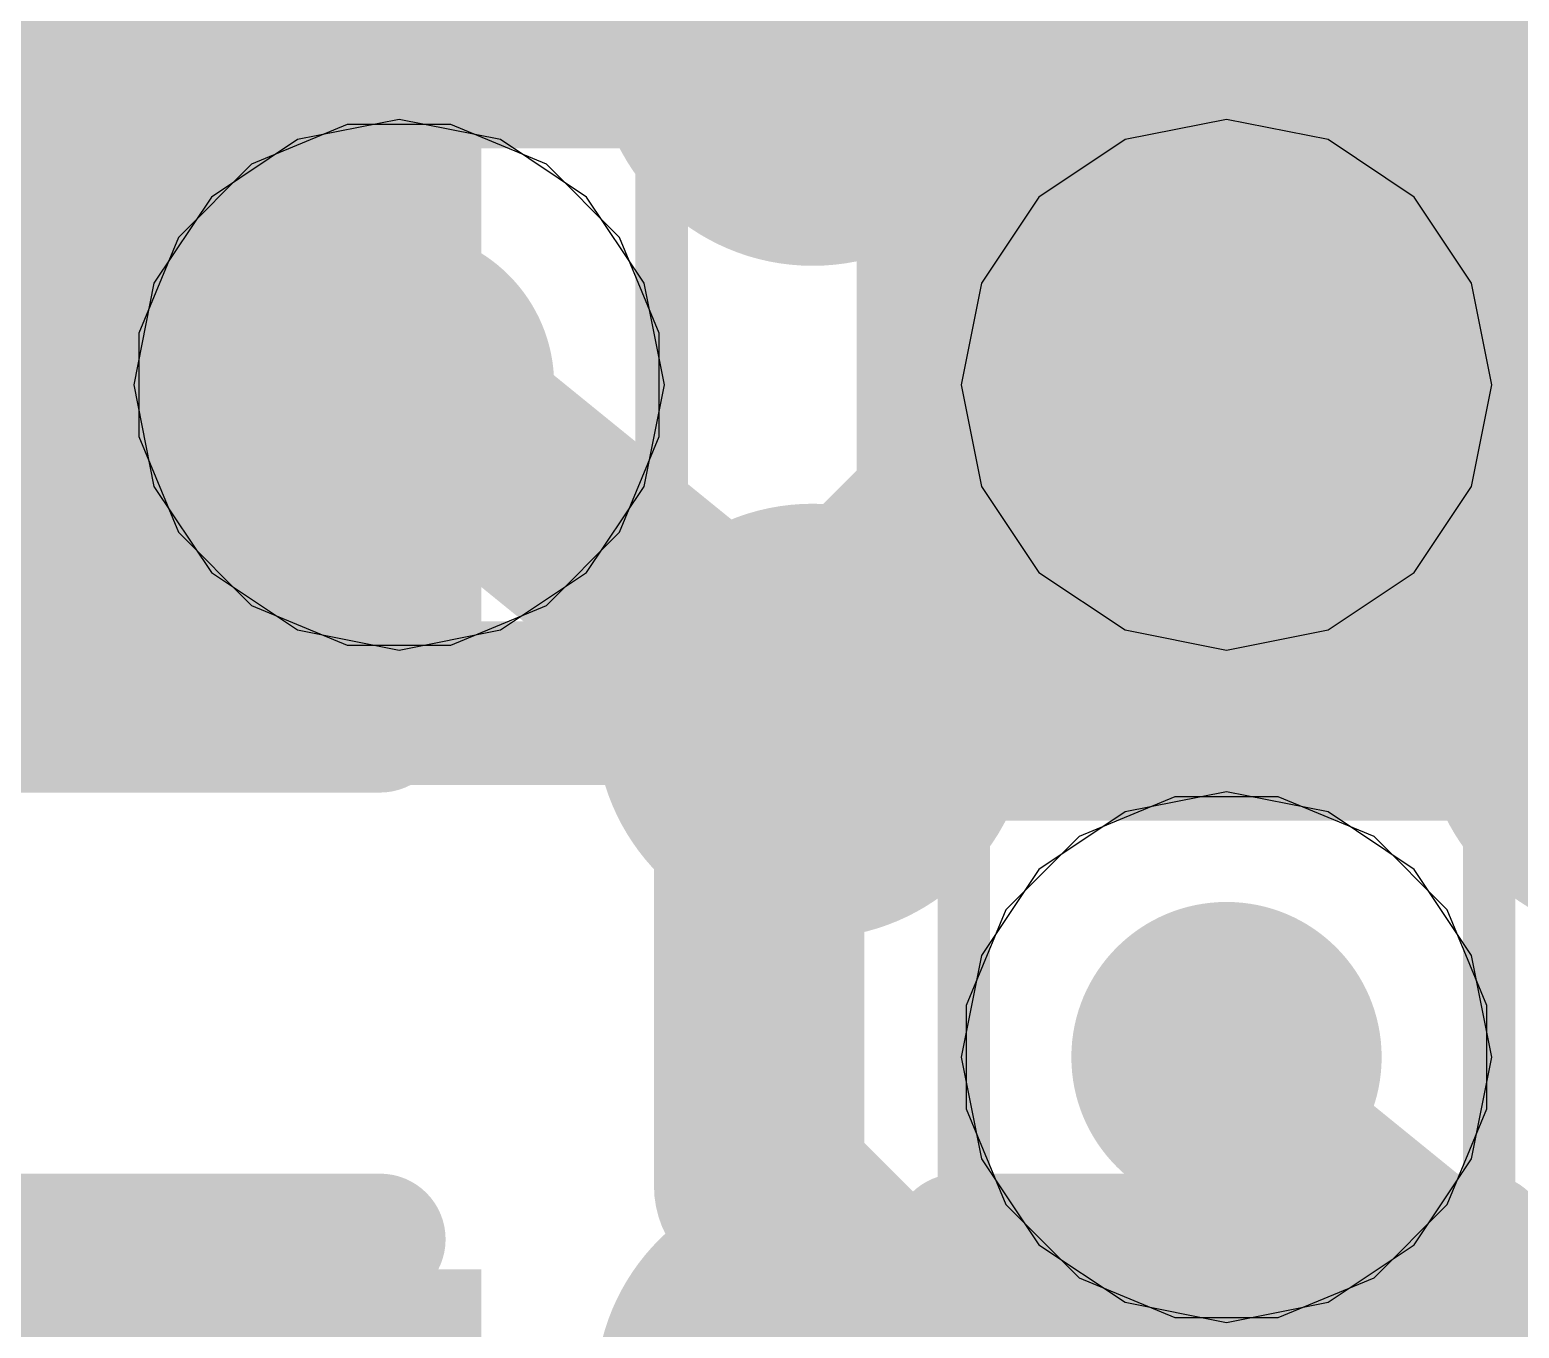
# Model space of a CAD drawing. Header units: inches. Extents: x -6 to 284, y -12 to 154.
# Drawn here: x 74.245 to 75.685, y 13.021 to 14.276 of the extents above; entities that cross this region are included whole.
import ezdxf

# ---------------------------------------------------------------- set-up
doc = ezdxf.new("R2010")
doc.units = ezdxf.units.IN
for name, color, linetype in [('Board Outline', 216, 'Continuous'), ('Bottom Layer', 5, 'Continuous'), ('Bottom Overlay', 54, 'Continuous'), ('Bottom Paste', 16, 'Continuous'), ('Bottom Solder', 6, 'Continuous'), ('Drill Drawing', 1, 'Continuous'), ('GND-1', 16, 'Continuous'), ('GND-2', 90, 'Continuous'), ('GND-3', 216, 'Continuous'), ('GND-4', 54, 'Continuous'), ('PWR-1', 156, 'Continuous'), ('PWR-2', 130, 'Continuous'), ('Signal L1', 76, 'Continuous'), ('Signal L2', 6, 'Continuous'), ('Top Layer', 1, 'Continuous'), ('Top Paste', 8, 'Continuous'), ('Top Solder', 216, 'Continuous'), ('Via Holes', 16, 'Continuous')]:
    doc.layers.add(name, color=color, linetype=linetype)

# ---------------------------------------------------------------- blocks, each defined once
blk = doc.blocks.new('200_WFBGA__10_15__127')
at = {"layer": 'Top Layer'}
h = blk.add_hatch(color=1, dxfattribs=at)
edge = h.paths.add_edge_path()
edge.add_arc((1.1999, 5.525), 0.16, 0, 360)
h = blk.add_hatch(color=1, dxfattribs=at)
edge = h.paths.add_edge_path()
edge.add_arc((2, 5.525), 0.16, 0, 360)
h = blk.add_hatch(color=1, dxfattribs=at)
edge = h.paths.add_edge_path()
edge.add_arc((1.1999, 4.875), 0.16, 0, 360)
h = blk.add_hatch(color=1, dxfattribs=at)
edge = h.paths.add_edge_path()
edge.add_arc((2, 4.875), 0.16, 0, 360)
h = blk.add_hatch(color=1, dxfattribs=at)
edge = h.paths.add_edge_path()
edge.add_arc((1.1999, 4.225), 0.16, 0, 360)
h = blk.add_hatch(color=1, dxfattribs=at)
edge = h.paths.add_edge_path()
edge.add_arc((2, 4.225), 0.16, 0, 360)
at = {"layer": 'Top Paste'}
h = blk.add_hatch(color=8, dxfattribs=at)
edge = h.paths.add_edge_path()
edge.add_arc((1.1999, 5.525), 0.16, 0, 360)
h = blk.add_hatch(color=8, dxfattribs=at)
edge = h.paths.add_edge_path()
edge.add_arc((2, 5.525), 0.16, 0, 360)
h = blk.add_hatch(color=8, dxfattribs=at)
edge = h.paths.add_edge_path()
edge.add_arc((1.1999, 4.875), 0.16, 0, 360)
h = blk.add_hatch(color=8, dxfattribs=at)
edge = h.paths.add_edge_path()
edge.add_arc((2, 4.875), 0.16, 0, 360)
h = blk.add_hatch(color=8, dxfattribs=at)
edge = h.paths.add_edge_path()
edge.add_arc((1.1999, 4.225), 0.16, 0, 360)
h = blk.add_hatch(color=8, dxfattribs=at)
edge = h.paths.add_edge_path()
edge.add_arc((2, 4.225), 0.16, 0, 360)
at = {"layer": 'Top Solder'}
h = blk.add_hatch(color=216, dxfattribs=at)
edge = h.paths.add_edge_path()
edge.add_arc((1.1999, 5.525), 0.21, 0, 360)
h = blk.add_hatch(color=216, dxfattribs=at)
edge = h.paths.add_edge_path()
edge.add_arc((2, 5.525), 0.21, 0, 360)
h = blk.add_hatch(color=216, dxfattribs=at)
edge = h.paths.add_edge_path()
edge.add_arc((1.1999, 4.875), 0.21, 0, 360)
h = blk.add_hatch(color=216, dxfattribs=at)
edge = h.paths.add_edge_path()
edge.add_arc((2, 4.875), 0.21, 0, 360)
h = blk.add_hatch(color=216, dxfattribs=at)
edge = h.paths.add_edge_path()
edge.add_arc((1.1999, 4.225), 0.21, 0, 360)
h = blk.add_hatch(color=216, dxfattribs=at)
edge = h.paths.add_edge_path()
edge.add_arc((2, 4.225), 0.21, 0, 360)
blk = doc.blocks.new('C___0402_B_275')
at = {"layer": 'Bottom Layer'}
for points in [[(-0.2413, 0.3175), (-0.2413, -0.3175), (-0.6985, -0.3175), (-0.6985, 0.3175)], [(0.6985, 0.3175), (0.6985, -0.3175), (0.2413, -0.3175), (0.2413, 0.3175)]]:
    blk.add_hatch(color=5, dxfattribs=at).paths.add_polyline_path(points)
at = {"layer": 'Bottom Paste'}
for points in [[(-0.2413, 0.3175), (-0.2413, -0.3175), (-0.6985, -0.3175), (-0.6985, 0.3175)], [(0.6985, 0.3175), (0.6985, -0.3175), (0.2413, -0.3175), (0.2413, 0.3175)]]:
    blk.add_hatch(color=16, dxfattribs=at).paths.add_polyline_path(points)
at = {"layer": 'Bottom Solder'}
for points in [[(-0.1813, 0.3775), (-0.1813, -0.3775), (-0.7585, -0.3775), (-0.7585, 0.3775)], [(0.7585, 0.3775), (0.7585, -0.3775), (0.1813, -0.3775), (0.1813, 0.3775)]]:
    blk.add_hatch(color=6, dxfattribs=at).paths.add_polyline_path(points)
at = {"layer": 'Bottom Overlay'}
for points in [[(-0.7874, 0.4064, 0.127, 0.127, 0), (-0.7874, -0.4064, 0.127, 0.127, 0)], [(-0.2794, 0.4064, 0.127, 0.127, 0), (-0.7874, 0.4064, 0.127, 0.127, 0)], [(0.7874, 0.4064, 0.127, 0.127, 0), (0.2794, 0.4064, 0.127, 0.127, 0)]]:
    blk.add_lwpolyline(points, format="xyseb", dxfattribs=at)
for points in [[(-0.8191, 0.4064, 0.0635, 0.0635, 1), (-0.7556, 0.4064, 0.0635, 0.0635, 1)], [(-0.8191, 0.4064, 0.0635, 0.0635, 1), (-0.7556, 0.4064, 0.0635, 0.0635, 1)], [(-0.3111, 0.4064, 0.0635, 0.0635, 1), (-0.2477, 0.4064, 0.0635, 0.0635, 1)], [(0.2477, 0.4064, 0.0635, 0.0635, 1), (0.3111, 0.4064, 0.0635, 0.0635, 1)]]:
    blk.add_lwpolyline(points, format="xyseb", close=True, dxfattribs=at)
blk = doc.blocks.new('C___0402_B_280')
at = {"layer": 'Bottom Solder'}
for points in [[(-0.1813, 0.3775), (-0.1813, -0.3775), (-0.7585, -0.3775), (-0.7585, 0.3775)], [(0.7585, 0.3775), (0.7585, -0.3775), (0.1813, -0.3775), (0.1813, 0.3775)]]:
    blk.add_hatch(color=6, dxfattribs=at).paths.add_polyline_path(points)
at = {"layer": 'Bottom Overlay'}
for points in [[(-0.7874, 0.4064, 0.127, 0.127, 0), (-0.7874, -0.4064, 0.127, 0.127, 0)], [(-0.2794, -0.4064, 0.127, 0.127, 0), (-0.7874, -0.4064, 0.127, 0.127, 0)], [(0.7874, -0.4064, 0.127, 0.127, 0), (0.2794, -0.4064, 0.127, 0.127, 0)]]:
    blk.add_lwpolyline(points, format="xyseb", dxfattribs=at)
for points in [[(-0.8191, -0.4064, 0.0635, 0.0635, 1), (-0.7556, -0.4064, 0.0635, 0.0635, 1)], [(-0.8191, -0.4064, 0.0635, 0.0635, 1), (-0.7556, -0.4064, 0.0635, 0.0635, 1)], [(-0.3111, -0.4064, 0.0635, 0.0635, 1), (-0.2477, -0.4064, 0.0635, 0.0635, 1)], [(0.2477, -0.4064, 0.0635, 0.0635, 1), (0.3111, -0.4064, 0.0635, 0.0635, 1)]]:
    blk.add_lwpolyline(points, format="xyseb", close=True, dxfattribs=at)

msp = doc.modelspace()

# ---------------------------------------------------------------- hatches: boundary and pattern name
at = {"layer": 'Bottom Layer'}
h = msp.add_hatch(color=5, dxfattribs=at)
edge = h.paths.add_edge_path()
edge.add_arc((74.6018, 13.9332), 0.15, 0, 360)
h = msp.add_hatch(color=5, dxfattribs=at)
edge = h.paths.add_edge_path()
edge.add_arc((75.4018, 13.9332), 0.15, 0, 360)
h = msp.add_hatch(color=5, dxfattribs=at)
edge = h.paths.add_edge_path()
edge.add_arc((75.4018, 13.2832), 0.15, 0, 360)
at = {"layer": 'GND-1'}
h = msp.add_hatch(color=16, dxfattribs=at)
edge = h.paths.add_edge_path()
edge.add_arc((74.6018, 13.9332), 0.15, 0, 360)
h = msp.add_hatch(color=16, dxfattribs=at)
edge = h.paths.add_edge_path()
edge.add_arc((75.4018, 13.9332), 0.15, 0, 360)
h = msp.add_hatch(color=16, dxfattribs=at)
edge = h.paths.add_edge_path()
edge.add_arc((75.4018, 13.2832), 0.15, 0, 360)
at = {"layer": 'GND-2'}
h = msp.add_hatch(color=90, dxfattribs=at)
edge = h.paths.add_edge_path()
edge.add_arc((74.6018, 13.9332), 0.15, 0, 360)
h = msp.add_hatch(color=90, dxfattribs=at)
edge = h.paths.add_edge_path()
edge.add_arc((75.4018, 13.9332), 0.15, 0, 360)
h = msp.add_hatch(color=90, dxfattribs=at)
edge = h.paths.add_edge_path()
edge.add_arc((75.4018, 13.2832), 0.15, 0, 360)
at = {"layer": 'GND-3'}
h = msp.add_hatch(color=216, dxfattribs=at)
edge = h.paths.add_edge_path()
edge.add_arc((74.6018, 13.9332), 0.15, 0, 360)
h = msp.add_hatch(color=216, dxfattribs=at)
edge = h.paths.add_edge_path()
edge.add_arc((75.4018, 13.9332), 0.15, 0, 360)
h = msp.add_hatch(color=216, dxfattribs=at)
edge = h.paths.add_edge_path()
edge.add_arc((75.4018, 13.2832), 0.15, 0, 360)
at = {"layer": 'GND-4'}
h = msp.add_hatch(color=54, dxfattribs=at)
edge = h.paths.add_edge_path()
edge.add_arc((74.6018, 13.9332), 0.15, 0, 360)
h = msp.add_hatch(color=54, dxfattribs=at)
edge = h.paths.add_edge_path()
edge.add_arc((75.4018, 13.9332), 0.15, 0, 360)
h = msp.add_hatch(color=54, dxfattribs=at)
edge = h.paths.add_edge_path()
edge.add_arc((75.4018, 13.2832), 0.15, 0, 360)
at = {"layer": 'PWR-1'}
h = msp.add_hatch(color=156, dxfattribs=at)
edge = h.paths.add_edge_path()
edge.add_arc((74.6018, 13.9332), 0.15, 0, 360)
h = msp.add_hatch(color=156, dxfattribs=at)
edge = h.paths.add_edge_path()
edge.add_arc((75.4018, 13.9332), 0.15, 0, 360)
h = msp.add_hatch(color=156, dxfattribs=at)
edge = h.paths.add_edge_path()
edge.add_arc((75.4018, 13.2832), 0.15, 0, 360)
at = {"layer": 'PWR-2'}
h = msp.add_hatch(color=130, dxfattribs=at)
edge = h.paths.add_edge_path()
edge.add_arc((74.6018, 13.9332), 0.15, 0, 360)
h = msp.add_hatch(color=130, dxfattribs=at)
edge = h.paths.add_edge_path()
edge.add_arc((75.4018, 13.9332), 0.15, 0, 360)
h = msp.add_hatch(color=130, dxfattribs=at)
edge = h.paths.add_edge_path()
edge.add_arc((75.4018, 13.2832), 0.15, 0, 360)
at = {"layer": 'Signal L1'}
h = msp.add_hatch(color=76, dxfattribs=at)
edge = h.paths.add_edge_path()
edge.add_arc((74.6018, 13.9332), 0.15, 0, 360)
h = msp.add_hatch(color=76, dxfattribs=at)
edge = h.paths.add_edge_path()
edge.add_arc((75.4018, 13.9332), 0.15, 0, 360)
h = msp.add_hatch(color=76, dxfattribs=at)
edge = h.paths.add_edge_path()
edge.add_arc((75.4018, 13.2832), 0.15, 0, 360)
at = {"layer": 'Signal L2'}
h = msp.add_hatch(color=6, dxfattribs=at)
edge = h.paths.add_edge_path()
edge.add_arc((74.6018, 13.9332), 0.15, 0, 360)
h = msp.add_hatch(color=6, dxfattribs=at)
edge = h.paths.add_edge_path()
edge.add_arc((75.4018, 13.9332), 0.15, 0, 360)
h = msp.add_hatch(color=6, dxfattribs=at)
edge = h.paths.add_edge_path()
edge.add_arc((75.4018, 13.2832), 0.15, 0, 360)
at = {"layer": 'Top Layer'}
h = msp.add_hatch(color=1, dxfattribs=at)
edge = h.paths.add_edge_path()
edge.add_arc((74.6018, 13.9332), 0.15, 0, 360)
h = msp.add_hatch(color=1, dxfattribs=at)
edge = h.paths.add_edge_path()
edge.add_arc((75.4018, 13.9332), 0.15, 0, 360)
h = msp.add_hatch(color=1, dxfattribs=at)
edge = h.paths.add_edge_path()
edge.add_arc((75.4018, 13.2832), 0.15, 0, 360)
at = {"layer": 'Via Holes'}
h = msp.add_hatch(color=7, dxfattribs=at)
edge = h.paths.add_edge_path()
edge.add_arc((74.6018, 13.9332), 0.075, 0, 360)
h = msp.add_hatch(color=7, dxfattribs=at)
edge = h.paths.add_edge_path()
edge.add_arc((75.4018, 13.9332), 0.075, 0, 360)
h = msp.add_hatch(color=7, dxfattribs=at)
edge = h.paths.add_edge_path()
edge.add_arc((75.4018, 13.2832), 0.075, 0, 360)

# ---------------------------------------------------------------- linework, layer by layer
at = {"layer": 'Board Outline'}
msp.add_lwpolyline([(75.5509, 20.3599, 0.1778, 0.1778, -0.414214), (82.7203, 13.1885, 0.1778, 0.1778, 0)], format="xyseb", dxfattribs=at)
at = {"layer": 'Bottom Layer'}
for points in [[(75.3327, 14.0088, 0.2032, 0.2032, 0), (75.3327, 15.1772, 0.2032, 0.2032, 0)], [(75.3327, 14.0023, 0.2032, 0.2032, 0), (75.3327, 14.0088, 0.2032, 0.2032, 0)], [(75.3327, 14.0023, 0.2032, 0.2032, 0), (75.4018, 13.9332, 0.2032, 0.2032, 0)], [(74.9499, 13.6122, 0.2032, 0.2032, 0), (75.2057, 13.868, 0.2032, 0.2032, 0)], [(74.9499, 13.1583, 0.2032, 0.2032, 0), (74.9499, 13.6122, 0.2032, 0.2032, 0)], [(74.9499, 13.1583, 0.2032, 0.2032, 0), (75.1917, 12.9166, 0.2032, 0.2032, 0)]]:
    msp.add_lwpolyline(points, format="xyseb", dxfattribs=at)
for points in [[(75.2819, 14.0088, 0.1016, 0.1016, 1), (75.3835, 14.0088, 0.1016, 0.1016, 1)], [(75.2819, 14.0088, 0.1016, 0.1016, 1), (75.3835, 14.0088, 0.1016, 0.1016, 1)], [(75.2819, 14.0023, 0.1016, 0.1016, 1), (75.3835, 14.0023, 0.1016, 0.1016, 1)], [(75.2819, 14.0023, 0.1016, 0.1016, 1), (75.3835, 14.0023, 0.1016, 0.1016, 1)], [(75.351, 13.9332, 0.1016, 0.1016, 1), (75.4526, 13.9332, 0.1016, 0.1016, 1)], [(75.1549, 13.868, 0.1016, 0.1016, 1), (75.2565, 13.868, 0.1016, 0.1016, 1)], [(74.8991, 13.6122, 0.1016, 0.1016, 1), (75.0007, 13.6122, 0.1016, 0.1016, 1)], [(74.8991, 13.6122, 0.1016, 0.1016, 1), (75.0007, 13.6122, 0.1016, 0.1016, 1)], [(74.8991, 13.1583, 0.1016, 0.1016, 1), (75.0007, 13.1583, 0.1016, 0.1016, 1)], [(74.8991, 13.1583, 0.1016, 0.1016, 1), (75.0007, 13.1583, 0.1016, 0.1016, 1)]]:
    msp.add_lwpolyline(points, format="xyseb", close=True, dxfattribs=at)
at = {"layer": 'Drill Drawing'}
for points in [[(74.3478, 14.1872, 0.0508, 0.0508, 0), (74.8558, 14.1872, 0.0508, 0.0508, 0)], [(74.3478, 13.6792, 0.0508, 0.0508, 0), (74.3478, 14.1872, 0.0508, 0.0508, 0)], [(74.8558, 13.6792, 0.0508, 0.0508, 0), (74.8558, 14.1872, 0.0508, 0.0508, 0)], [(75.1478, 14.1872, 0.0508, 0.0508, 0), (75.6558, 14.1872, 0.0508, 0.0508, 0)], [(75.1478, 13.6792, 0.0508, 0.0508, 0), (75.1478, 14.1872, 0.0508, 0.0508, 0)], [(75.6558, 13.6792, 0.0508, 0.0508, 0), (75.6558, 14.1872, 0.0508, 0.0508, 0)], [(74.3478, 13.6792, 0.0508, 0.0508, 0), (74.8558, 13.6792, 0.0508, 0.0508, 0)], [(75.1478, 13.6792, 0.0508, 0.0508, 0), (75.6558, 13.6792, 0.0508, 0.0508, 0)], [(75.1478, 13.5372, 0.0508, 0.0508, 0), (75.6558, 13.5372, 0.0508, 0.0508, 0)], [(75.1478, 13.0292, 0.0508, 0.0508, 0), (75.1478, 13.5372, 0.0508, 0.0508, 0)], [(75.6558, 13.0292, 0.0508, 0.0508, 0), (75.6558, 13.5372, 0.0508, 0.0508, 0)], [(75.1478, 13.0292, 0.0508, 0.0508, 0), (75.6558, 13.0292, 0.0508, 0.0508, 0)]]:
    msp.add_lwpolyline(points, format="xyseb", dxfattribs=at)
for points in [[(74.3351, 14.1872, 0.0254, 0.0254, 1), (74.3605, 14.1872, 0.0254, 0.0254, 1)], [(74.3351, 14.1872, 0.0254, 0.0254, 1), (74.3605, 14.1872, 0.0254, 0.0254, 1)], [(74.8431, 14.1872, 0.0254, 0.0254, 1), (74.8685, 14.1872, 0.0254, 0.0254, 1)], [(74.8431, 14.1872, 0.0254, 0.0254, 1), (74.8685, 14.1872, 0.0254, 0.0254, 1)], [(75.1351, 14.1872, 0.0254, 0.0254, 1), (75.1605, 14.1872, 0.0254, 0.0254, 1)], [(75.1351, 14.1872, 0.0254, 0.0254, 1), (75.1605, 14.1872, 0.0254, 0.0254, 1)], [(75.6431, 14.1872, 0.0254, 0.0254, 1), (75.6685, 14.1872, 0.0254, 0.0254, 1)], [(75.6431, 14.1872, 0.0254, 0.0254, 1), (75.6685, 14.1872, 0.0254, 0.0254, 1)], [(74.3351, 13.6792, 0.0254, 0.0254, 1), (74.3605, 13.6792, 0.0254, 0.0254, 1)], [(74.3351, 13.6792, 0.0254, 0.0254, 1), (74.3605, 13.6792, 0.0254, 0.0254, 1)], [(74.8431, 13.6792, 0.0254, 0.0254, 1), (74.8685, 13.6792, 0.0254, 0.0254, 1)], [(74.8431, 13.6792, 0.0254, 0.0254, 1), (74.8685, 13.6792, 0.0254, 0.0254, 1)], [(75.1351, 13.6792, 0.0254, 0.0254, 1), (75.1605, 13.6792, 0.0254, 0.0254, 1)], [(75.1351, 13.6792, 0.0254, 0.0254, 1), (75.1605, 13.6792, 0.0254, 0.0254, 1)], [(75.6431, 13.6792, 0.0254, 0.0254, 1), (75.6685, 13.6792, 0.0254, 0.0254, 1)], [(75.6431, 13.6792, 0.0254, 0.0254, 1), (75.6685, 13.6792, 0.0254, 0.0254, 1)], [(75.1351, 13.5372, 0.0254, 0.0254, 1), (75.1605, 13.5372, 0.0254, 0.0254, 1)], [(75.1351, 13.5372, 0.0254, 0.0254, 1), (75.1605, 13.5372, 0.0254, 0.0254, 1)], [(75.6431, 13.5372, 0.0254, 0.0254, 1), (75.6685, 13.5372, 0.0254, 0.0254, 1)], [(75.6431, 13.5372, 0.0254, 0.0254, 1), (75.6685, 13.5372, 0.0254, 0.0254, 1)], [(75.1351, 13.0292, 0.0254, 0.0254, 1), (75.1605, 13.0292, 0.0254, 0.0254, 1)], [(75.1351, 13.0292, 0.0254, 0.0254, 1), (75.1605, 13.0292, 0.0254, 0.0254, 1)], [(75.6431, 13.0292, 0.0254, 0.0254, 1), (75.6685, 13.0292, 0.0254, 0.0254, 1)], [(75.6431, 13.0292, 0.0254, 0.0254, 1), (75.6685, 13.0292, 0.0254, 0.0254, 1)]]:
    msp.add_lwpolyline(points, format="xyseb", close=True, dxfattribs=at)
at = {"layer": 'GND-1'}
for p, q in [((74.5518, 14.1848), (74.4593, 14.1465)), ((74.6519, 14.1848), (74.5518, 14.1848)), ((74.7443, 14.1465), (74.6519, 14.1848)), ((74.4593, 14.1465), (74.3885, 14.0757)), ((74.8151, 14.0757), (74.7443, 14.1465)), ((74.3885, 14.0757), (74.3502, 13.9832)), ((74.8534, 13.9832), (74.8151, 14.0757)), ((74.3502, 13.9832), (74.3502, 13.8831)), ((74.8534, 13.8831), (74.8534, 13.9832)), ((74.3502, 13.8831), (74.3885, 13.7907)), ((74.8151, 13.7907), (74.8534, 13.8831)), ((74.3885, 13.7907), (74.4593, 13.7199)), ((74.7443, 13.7199), (74.8151, 13.7907)), ((74.4593, 13.7199), (74.5518, 13.6816)), ((74.6519, 13.6816), (74.7443, 13.7199)), ((74.5518, 13.6816), (74.6519, 13.6816)), ((75.3518, 13.5348), (75.2593, 13.4965)), ((75.4519, 13.5348), (75.3518, 13.5348)), ((75.5444, 13.4965), (75.4519, 13.5348)), ((75.2593, 13.4965), (75.1885, 13.4257)), ((75.6151, 13.4257), (75.5444, 13.4965)), ((75.1885, 13.4257), (75.1502, 13.3332)), ((75.6534, 13.3332), (75.6151, 13.4257)), ((75.1502, 13.3332), (75.1502, 13.2331)), ((75.6534, 13.2331), (75.6534, 13.3332)), ((75.1502, 13.2331), (75.1885, 13.1407)), ((75.6151, 13.1407), (75.6534, 13.2331)), ((75.1885, 13.1407), (75.2593, 13.0699)), ((75.5444, 13.0699), (75.6151, 13.1407)), ((75.2593, 13.0699), (75.3518, 13.0316)), ((75.4519, 13.0316), (75.5444, 13.0699)), ((75.3518, 13.0316), (75.4519, 13.0316))]:
    msp.add_line(p, q, dxfattribs=at)
at = {"layer": 'GND-2'}
for p, q in [((74.5518, 14.1848), (74.4593, 14.1465)), ((74.6519, 14.1848), (74.5518, 14.1848)), ((74.7443, 14.1465), (74.6519, 14.1848)), ((74.4593, 14.1465), (74.3885, 14.0757)), ((74.8151, 14.0757), (74.7443, 14.1465)), ((74.3885, 14.0757), (74.3502, 13.9832)), ((74.8534, 13.9832), (74.8151, 14.0757)), ((74.3502, 13.9832), (74.3502, 13.8831)), ((74.8534, 13.8831), (74.8534, 13.9832)), ((74.3502, 13.8831), (74.3885, 13.7907)), ((74.8151, 13.7907), (74.8534, 13.8831)), ((74.3885, 13.7907), (74.4593, 13.7199)), ((74.7443, 13.7199), (74.8151, 13.7907)), ((74.4593, 13.7199), (74.5518, 13.6816)), ((74.6519, 13.6816), (74.7443, 13.7199)), ((74.5518, 13.6816), (74.6519, 13.6816)), ((75.3518, 13.5348), (75.2593, 13.4965)), ((75.4519, 13.5348), (75.3518, 13.5348)), ((75.5444, 13.4965), (75.4519, 13.5348)), ((75.2593, 13.4965), (75.1885, 13.4257)), ((75.6151, 13.4257), (75.5444, 13.4965)), ((75.1885, 13.4257), (75.1502, 13.3332)), ((75.6534, 13.3332), (75.6151, 13.4257)), ((75.1502, 13.3332), (75.1502, 13.2331)), ((75.6534, 13.2331), (75.6534, 13.3332)), ((75.1502, 13.2331), (75.1885, 13.1407)), ((75.6151, 13.1407), (75.6534, 13.2331)), ((75.1885, 13.1407), (75.2593, 13.0699)), ((75.5444, 13.0699), (75.6151, 13.1407)), ((75.2593, 13.0699), (75.3518, 13.0316)), ((75.4519, 13.0316), (75.5444, 13.0699)), ((75.3518, 13.0316), (75.4519, 13.0316))]:
    msp.add_line(p, q, dxfattribs=at)
at = {"layer": 'GND-3'}
for p, q in [((74.5518, 14.1848), (74.4593, 14.1465)), ((74.6519, 14.1848), (74.5518, 14.1848)), ((74.7443, 14.1465), (74.6519, 14.1848)), ((74.4593, 14.1465), (74.3885, 14.0757)), ((74.8151, 14.0757), (74.7443, 14.1465)), ((74.3885, 14.0757), (74.3502, 13.9832)), ((74.8534, 13.9832), (74.8151, 14.0757)), ((74.3502, 13.9832), (74.3502, 13.8831)), ((74.8534, 13.8831), (74.8534, 13.9832)), ((74.3502, 13.8831), (74.3885, 13.7907)), ((74.8151, 13.7907), (74.8534, 13.8831)), ((74.3885, 13.7907), (74.4593, 13.7199)), ((74.7443, 13.7199), (74.8151, 13.7907)), ((74.4593, 13.7199), (74.5518, 13.6816)), ((74.6519, 13.6816), (74.7443, 13.7199)), ((74.5518, 13.6816), (74.6519, 13.6816)), ((75.3518, 13.5348), (75.2593, 13.4965)), ((75.4519, 13.5348), (75.3518, 13.5348)), ((75.5444, 13.4965), (75.4519, 13.5348)), ((75.2593, 13.4965), (75.1885, 13.4257)), ((75.6151, 13.4257), (75.5444, 13.4965)), ((75.1885, 13.4257), (75.1502, 13.3332)), ((75.6534, 13.3332), (75.6151, 13.4257)), ((75.1502, 13.3332), (75.1502, 13.2331)), ((75.6534, 13.2331), (75.6534, 13.3332)), ((75.1502, 13.2331), (75.1885, 13.1407)), ((75.6151, 13.1407), (75.6534, 13.2331)), ((75.1885, 13.1407), (75.2593, 13.0699)), ((75.5444, 13.0699), (75.6151, 13.1407)), ((75.2593, 13.0699), (75.3518, 13.0316)), ((75.4519, 13.0316), (75.5444, 13.0699)), ((75.3518, 13.0316), (75.4519, 13.0316))]:
    msp.add_line(p, q, dxfattribs=at)
at = {"layer": 'GND-4'}
for p, q in [((74.5518, 14.1848), (74.4593, 14.1465)), ((74.6519, 14.1848), (74.5518, 14.1848)), ((74.7443, 14.1465), (74.6519, 14.1848)), ((74.4593, 14.1465), (74.3885, 14.0757)), ((74.8151, 14.0757), (74.7443, 14.1465)), ((74.3885, 14.0757), (74.3502, 13.9832)), ((74.8534, 13.9832), (74.8151, 14.0757)), ((74.3502, 13.9832), (74.3502, 13.8831)), ((74.8534, 13.8831), (74.8534, 13.9832)), ((74.3502, 13.8831), (74.3885, 13.7907)), ((74.8151, 13.7907), (74.8534, 13.8831)), ((74.3885, 13.7907), (74.4593, 13.7199)), ((74.7443, 13.7199), (74.8151, 13.7907)), ((74.4593, 13.7199), (74.5518, 13.6816)), ((74.6519, 13.6816), (74.7443, 13.7199)), ((74.5518, 13.6816), (74.6519, 13.6816)), ((75.3518, 13.5348), (75.2593, 13.4965)), ((75.4519, 13.5348), (75.3518, 13.5348)), ((75.5444, 13.4965), (75.4519, 13.5348)), ((75.2593, 13.4965), (75.1885, 13.4257)), ((75.6151, 13.4257), (75.5444, 13.4965)), ((75.1885, 13.4257), (75.1502, 13.3332)), ((75.6534, 13.3332), (75.6151, 13.4257)), ((75.1502, 13.3332), (75.1502, 13.2331)), ((75.6534, 13.2331), (75.6534, 13.3332)), ((75.1502, 13.2331), (75.1885, 13.1407)), ((75.6151, 13.1407), (75.6534, 13.2331)), ((75.1885, 13.1407), (75.2593, 13.0699)), ((75.5444, 13.0699), (75.6151, 13.1407)), ((75.2593, 13.0699), (75.3518, 13.0316)), ((75.4519, 13.0316), (75.5444, 13.0699)), ((75.3518, 13.0316), (75.4519, 13.0316))]:
    msp.add_line(p, q, dxfattribs=at)
at = {"layer": 'PWR-1'}
for p, q in [((74.6018, 14.1897), (74.5037, 14.1702)), ((74.7, 14.1702), (74.6018, 14.1897)), ((75.4018, 14.1897), (75.3037, 14.1702)), ((75.5, 14.1702), (75.4018, 14.1897)), ((74.5037, 14.1702), (74.4204, 14.1146)), ((74.7832, 14.1146), (74.7, 14.1702)), ((75.3037, 14.1702), (75.2204, 14.1146)), ((75.5832, 14.1146), (75.5, 14.1702)), ((74.4204, 14.1146), (74.3648, 14.0314)), ((74.8388, 14.0314), (74.7832, 14.1146)), ((75.2204, 14.1146), (75.1648, 14.0314)), ((75.6388, 14.0314), (75.5832, 14.1146)), ((74.3648, 14.0314), (74.3453, 13.9332)), ((74.8584, 13.9332), (74.8388, 14.0314)), ((75.1648, 14.0314), (75.1453, 13.9332)), ((75.6584, 13.9332), (75.6388, 14.0314)), ((74.3453, 13.9332), (74.3648, 13.835)), ((74.8388, 13.835), (74.8584, 13.9332)), ((75.1453, 13.9332), (75.1648, 13.835)), ((75.6388, 13.835), (75.6584, 13.9332)), ((74.3648, 13.835), (74.4204, 13.7518)), ((74.7832, 13.7518), (74.8388, 13.835)), ((75.1648, 13.835), (75.2204, 13.7518)), ((75.5832, 13.7518), (75.6388, 13.835)), ((74.4204, 13.7518), (74.5037, 13.6962)), ((74.7, 13.6962), (74.7832, 13.7518)), ((75.2204, 13.7518), (75.3037, 13.6962)), ((75.5, 13.6962), (75.5832, 13.7518)), ((74.5037, 13.6962), (74.6018, 13.6767)), ((74.6018, 13.6767), (74.7, 13.6962)), ((75.3037, 13.6962), (75.4018, 13.6767)), ((75.4018, 13.6767), (75.5, 13.6962)), ((75.4018, 13.5397), (75.3037, 13.5202)), ((75.5, 13.5202), (75.4018, 13.5397)), ((75.3037, 13.5202), (75.2204, 13.4646)), ((75.5832, 13.4646), (75.5, 13.5202)), ((75.2204, 13.4646), (75.1648, 13.3814)), ((75.6388, 13.3814), (75.5832, 13.4646)), ((75.1648, 13.3814), (75.1453, 13.2832)), ((75.6584, 13.2832), (75.6388, 13.3814)), ((75.1453, 13.2832), (75.1648, 13.185)), ((75.6388, 13.185), (75.6584, 13.2832)), ((75.1648, 13.185), (75.2204, 13.1018)), ((75.5832, 13.1018), (75.6388, 13.185)), ((75.2204, 13.1018), (75.3037, 13.0462)), ((75.5, 13.0462), (75.5832, 13.1018)), ((75.3037, 13.0462), (75.4018, 13.0267)), ((75.4018, 13.0267), (75.5, 13.0462))]:
    msp.add_line(p, q, dxfattribs=at)
at = {"layer": 'PWR-2'}
for p, q in [((75.4018, 14.1897), (75.3037, 14.1702)), ((75.5, 14.1702), (75.4018, 14.1897)), ((75.3037, 14.1702), (75.2204, 14.1146)), ((75.5832, 14.1146), (75.5, 14.1702)), ((75.2204, 14.1146), (75.1648, 14.0314)), ((75.6388, 14.0314), (75.5832, 14.1146)), ((75.1648, 14.0314), (75.1453, 13.9332)), ((75.6584, 13.9332), (75.6388, 14.0314)), ((75.1453, 13.9332), (75.1648, 13.835)), ((75.6388, 13.835), (75.6584, 13.9332)), ((75.1648, 13.835), (75.2204, 13.7518)), ((75.5832, 13.7518), (75.6388, 13.835)), ((75.2204, 13.7518), (75.3037, 13.6962)), ((75.5, 13.6962), (75.5832, 13.7518)), ((75.3037, 13.6962), (75.4018, 13.6767)), ((75.4018, 13.6767), (75.5, 13.6962)), ((75.4018, 13.5397), (75.3037, 13.5202)), ((75.5, 13.5202), (75.4018, 13.5397)), ((75.3037, 13.5202), (75.2204, 13.4646)), ((75.5832, 13.4646), (75.5, 13.5202)), ((75.2204, 13.4646), (75.1648, 13.3814)), ((75.6388, 13.3814), (75.5832, 13.4646)), ((75.1648, 13.3814), (75.1453, 13.2832)), ((75.6584, 13.2832), (75.6388, 13.3814)), ((75.1453, 13.2832), (75.1648, 13.185)), ((75.6388, 13.185), (75.6584, 13.2832)), ((75.1648, 13.185), (75.2204, 13.1018)), ((75.5832, 13.1018), (75.6388, 13.185)), ((75.2204, 13.1018), (75.3037, 13.0462)), ((75.5, 13.0462), (75.5832, 13.1018)), ((75.3037, 13.0462), (75.4018, 13.0267)), ((75.4018, 13.0267), (75.5, 13.0462))]:
    msp.add_line(p, q, dxfattribs=at)
at = {"layer": 'Signal L2'}
for points in [[(74.1274, 14.2558, 0.1194, 0.1194, 0), (76.0673, 14.2558, 0.1194, 0.1194, 0)], [(69.3383, 13.606, 0.1194, 0.1194, 0), (76.6713, 13.606, 0.1194, 0.1194, 0)], [(75.4018, 13.0837, 0.1194, 0.1194, 0), (75.4018, 13.2832, 0.1194, 0.1194, 0)], [(75.4018, 13.0837, 0.1194, 0.1194, -0.414214), (75.2764, 12.9583, 0.1194, 0.1194, 0)]]:
    msp.add_lwpolyline(points, format="xyseb", dxfattribs=at)
for points in [[(75.372, 13.2832, 0.0597, 0.0597, 1), (75.4317, 13.2832, 0.0597, 0.0597, 1)], [(75.372, 13.0837, 0.0597, 0.0597, 1), (75.4317, 13.0837, 0.0597, 0.0597, 1)], [(75.372, 13.0837, 0.0597, 0.0597, 1), (75.4317, 13.0837, 0.0597, 0.0597, 1)]]:
    msp.add_lwpolyline(points, format="xyseb", close=True, dxfattribs=at)
at = {"layer": 'Top Layer'}
for points in [[(75.0018, 14.2582, 0.2032, 0.2032, 0), (75.4018, 13.9332, 0.2032, 0.2032, 0)], [(74.6018, 13.9332, 0.2032, 0.2032, 0), (75.0018, 13.6082, 0.2032, 0.2032, 0)], [(75.4018, 13.2832, 0.1067, 0.1067, 0), (75.8018, 12.9582, 0.1067, 0.1067, 0)], [(75.0018, 12.9582, 0.2032, 0.2032, 0), (75.4018, 12.6332, 0.2032, 0.2032, 0)]]:
    msp.add_lwpolyline(points, format="xyseb", dxfattribs=at)
for points in [[(74.951, 14.2582, 0.1016, 0.1016, 1), (75.0526, 14.2582, 0.1016, 0.1016, 1)], [(74.551, 13.9332, 0.1016, 0.1016, 1), (74.6526, 13.9332, 0.1016, 0.1016, 1)], [(75.351, 13.9332, 0.1016, 0.1016, 1), (75.4526, 13.9332, 0.1016, 0.1016, 1)], [(74.951, 13.6082, 0.1016, 0.1016, 1), (75.0526, 13.6082, 0.1016, 0.1016, 1)], [(75.3752, 13.2832, 0.0533, 0.0533, 1), (75.4285, 13.2832, 0.0533, 0.0533, 1)], [(74.951, 12.9582, 0.1016, 0.1016, 1), (75.0526, 12.9582, 0.1016, 0.1016, 1)]]:
    msp.add_lwpolyline(points, format="xyseb", close=True, dxfattribs=at)

# ---------------------------------------------------------------- block references
msp.add_blockref('200_WFBGA__10_15__127', (73.8018, 8.7332))
at = {"rotation": 180}
for name, p in [('C___0402_B_275', (74.8628, 14.0088)), ('C___0402_B_280', (74.8628, 12.7007))]:
    msp.add_blockref(name, p, dxfattribs=at)

doc.saveas('drawing.dxf')
